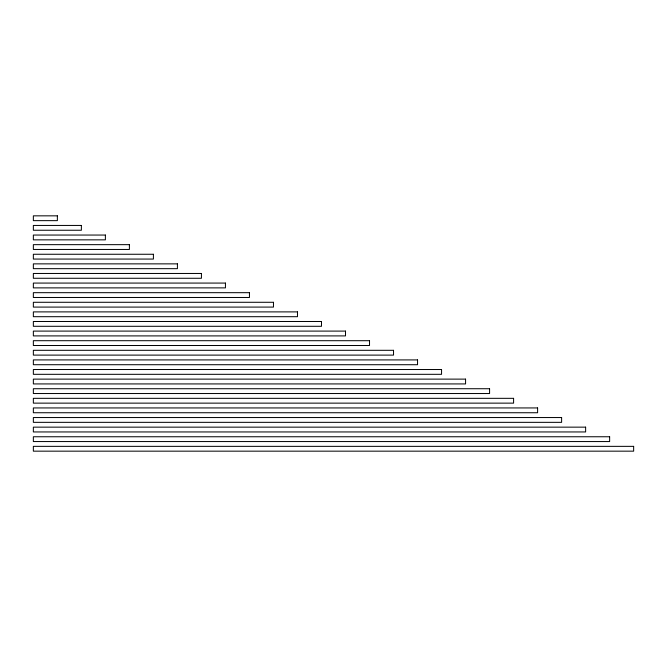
<?xml version="1.0" encoding="UTF-8"?>
<svg xmlns="http://www.w3.org/2000/svg" width="667" height="667" viewBox="0 0 667 667"><rect width="100%" height="100%" fill="white"/><g stroke="black" fill="none" stroke-linecap="round" stroke-linejoin="round"><path stroke-width="1" d="M57.362 215.841L33.35 215.841L33.35 220.644L57.362 220.644L57.362 215.841M81.374 225.446L33.35 225.446L33.35 230.248L81.374 230.248L81.374 225.446M105.386 235.051L33.35 235.051L33.35 239.853L105.386 239.853L105.386 235.051M129.398 244.656L33.35 244.656L33.35 249.458L129.398 249.458L129.398 244.656M153.41 254.26L33.35 254.26L33.35 259.063L153.41 259.063L153.41 254.26M177.422 263.865L33.35 263.865L33.35 268.668L177.422 268.668L177.422 263.865M201.434 273.47L33.35 273.47L33.35 278.272L201.434 278.272L201.434 273.47M225.446 283.075L33.35 283.075L33.35 287.877L225.446 287.877L225.446 283.075M249.458 292.68L33.35 292.68L33.35 297.482L249.458 297.482L249.458 292.68M273.47 302.284L33.35 302.284L33.35 307.087L273.47 307.087L273.47 302.284M297.482 311.889L33.35 311.889L33.35 316.692L297.482 316.692L297.482 311.889M321.494 321.494L33.35 321.494L33.35 326.296L321.494 326.296L321.494 321.494M345.506 331.099L33.35 331.099L33.35 335.901L345.506 335.901L345.506 331.099M369.518 340.704L33.35 340.704L33.35 345.506L369.518 345.506L369.518 340.704M393.53 350.308L33.35 350.308L33.35 355.111L393.53 355.111L393.53 350.308M417.542 359.913L33.35 359.913L33.35 364.716L417.542 364.716L417.542 359.913M441.554 369.518L33.35 369.518L33.35 374.32L441.554 374.32L441.554 369.518M465.566 379.123L33.35 379.123L33.35 383.925L465.566 383.925L465.566 379.123M489.578 388.728L33.35 388.728L33.35 393.53L489.578 393.53L489.578 388.728M513.59 398.332L33.35 398.332L33.35 403.135L513.59 403.135L513.59 398.332M537.602 407.937L33.35 407.937L33.35 412.74L537.602 412.74L537.602 407.937M561.614 417.542L33.35 417.542L33.35 422.344L561.614 422.344L561.614 417.542M585.626 427.147L33.35 427.147L33.35 431.949L585.626 431.949L585.626 427.147M609.638 436.752L33.35 436.752L33.35 441.554L609.638 441.554L609.638 436.752M633.65 446.356L33.35 446.356L33.35 451.159L633.65 451.159L633.65 446.356"/></g></svg>
